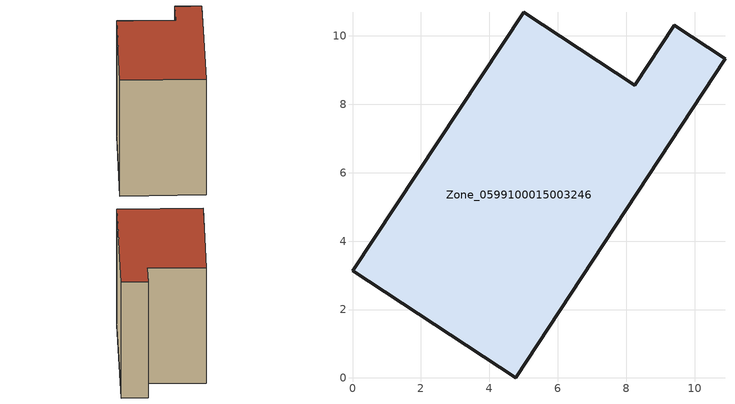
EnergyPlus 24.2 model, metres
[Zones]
Zone_0599100015003246
 floor ground (C_G): 4.77,0 0,3.14 5,10.7 8.25,8.56 9.41,10.31 10.89,9.33 z0.88
 wall outside (C_F): 0,3.14 4.77,0 10.89,9.33 9.41,10.31 8.25,8.56 5,10.7 0,3.14 z0.88:9.34
 roof outside (C_R): 5,10.7 0,3.14 4.77,0 10.89,9.33 9.41,10.31 8.25,8.56 z9.34
[BUILDING]
Pand.0599100015003246: North Axis=0; Terrain=City; Loads Convergence Tolerance Value=0.04; Temperature Convergence Tolerance Value=0.4; Solar Distribution=FullExterior; Maximum Number of Warmup Days=25; Minimum Number of Warmup Days=1
[Site:Location]
Rotterdam.The.Hague.AP_ZH_NLD Design_Conditions: Latitude=51.96; Longitude=4.45; Time Zone=1; Elevation=-4.5
[SITE:GROUNDTEMPERATURE:BUILDINGSURFACE]
18, 18, 18, 18, 18, 18, 18, 18, 18, 18, 18, 18
[MATERIAL] Thermal Absorptance=0.9; Solar Absorptance=0.7; Visible Absorptance=0.7
Name | Roughness | Thickness | Conductivity | Density | Specific Heat
G.TI.1965-1974 | MediumSmooth | 0.15 | 0.882353 | 540 | 1210
F.TI.1965-1974 | Rough | 0.3 | 0.697674 | 1920 | 840
R.TI.1965-1974 | MediumRough | 0.2 | 0.232558 | 1500 | 1000
[CONSTRUCTION]
C_G: G.TI.1965-1974
C_F: F.TI.1965-1974
C_R: R.TI.1965-1974
[ZONE]
Zone_0599100015003246: Type=1; Multiplier=1; Ceiling Height=Autocalculate; Volume=Autocalculate; Floor Area=autocalculate; Part of Total Floor Area=Yes
[ZONEINFILTRATION:DESIGNFLOWRATE]
Infil_Zone_0599100015003246: Zone or ZoneList or Space or SpaceList=Zone_0599100015003246; Schedule=AlwaysOn; Design Flow Rate Calculation Method=Flow/Area; Flow Rate per Floor Area=0.003; Constant Term Coefficient=1; Temperature Term Coefficient=0; Velocity Term Coefficient=0; Velocity Squared Term Coefficient=0
[HVACTEMPLATE:ZONE:IDEALLOADSAIRSYSTEM]
Zone_0599100015003246: Maximum Heating Supply Air Temperature=50; Minimum Cooling Supply Air Temperature=13; Maximum Heating Supply Air Humidity Ratio=0.0156; Minimum Cooling Supply Air Humidity Ratio=0.0077; Heating Limit=NoLimit; Cooling Limit=NoLimit; Dehumidification Control Type=ConstantSensibleHeatRatio; Cooling Sensible Heat Ratio=0.7; Dehumidification Setpoint=60; Humidification Control Type=None; Humidification Setpoint=30; Outdoor Air Method=None; Outdoor Air Flow Rate per Person=0.00944; Outdoor Air Flow Rate per Zone Floor Area=0; Outdoor Air Flow Rate per Zone=0; Demand Controlled Ventilation Type=None; Outdoor Air Economizer Type=NoEconomizer; Heat Recovery Type=None; Sensible Heat Recovery Effectiveness=0.7; Latent Heat Recovery Effectiveness=0.65
[ZONECONTROL:THERMOSTAT]
ThermostatControl_Zone_0599100015003246: Zone or ZoneList=Zone_0599100015003246; Control Type Schedule=DualSetpointControlType; Control 1=Thermostat_Zone_0599100015003246; Temperature Difference Between Cutout And Setpoint=0
[THERMOSTATSETPOINT:DUALSETPOINT]
Thermostat_Zone_0599100015003246: Heating Setpoint Temperature Schedule=HeatingSetpoint_Zone_0599100015003246; Cooling Setpoint Temperature Schedule=CoolingSetpoint_Zone_0599100015003246
[SCHEDULE:COMPACT]
HeatingSetpoint_Zone_0599100015003246: Through: 12/31, For: AllDays, Until: 24:00, 21
CoolingSetpoint_Zone_0599100015003246: Through: 12/31, For: AllDays, Until: 24:00, 24
DualSetpointControlType: Through: 12/31, For: AllDays, Until: 24:00, 4
AlwaysOn: Through: 12/31, For: AllDays, Until: 24:00, 1
